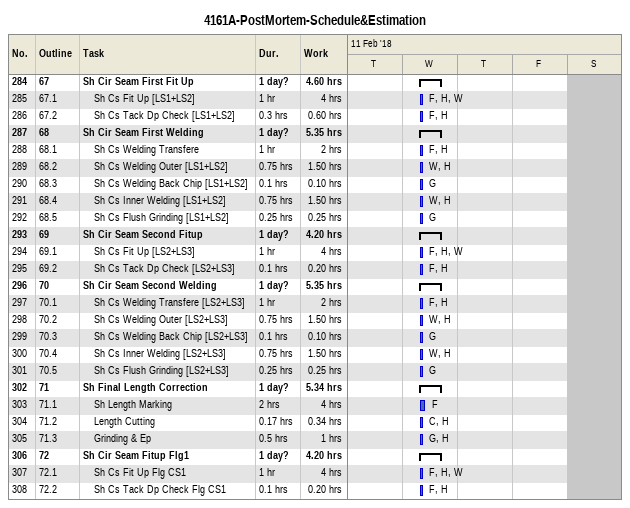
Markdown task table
4161A-PostMortem-Schedule&Estimation

| ID | WBS | Task | Duration | Start | Finish | Resources | Work (h) |
|---|---|---|---|---|---|---|---|
| 284 | 67 | **Sh Cir Seam First Fit Up** | 1d? | 2018-02-14 | 2018-02-14 |  | 4.60 |
| 285 | 67.1 | Sh Cs Fit Up [LS1+LS2] | 1h | 2018-02-14 | 2018-02-14 | F, H, W | 4 |
| 286 | 67.2 | Sh Cs Tack Dp Check [LS1+LS2] | 0.3h | 2018-02-14 | 2018-02-14 | F, H | 0.60 |
| 287 | 68 | **Sh Cir Seam First Welding** | 1d? | 2018-02-14 | 2018-02-14 |  | 5.35 |
| 288 | 68.1 | Sh Cs Welding Transfere | 1h | 2018-02-14 | 2018-02-14 | F, H | 2 |
| 289 | 68.2 | Sh Cs Welding Outer [LS1+LS2] | 0.75h | 2018-02-14 | 2018-02-14 | W, H | 1.50 |
| 290 | 68.3 | Sh Cs Welding Back Chip [LS1+LS2] | 0.1h | 2018-02-14 | 2018-02-14 | G | 0.10 |
| 291 | 68.4 | Sh Cs Inner Welding [LS1+LS2] | 0.75h | 2018-02-14 | 2018-02-14 | W, H | 1.50 |
| 292 | 68.5 | Sh Cs Flush Grinding [LS1+LS2] | 0.25h | 2018-02-14 | 2018-02-14 | G | 0.25 |
| 293 | 69 | **Sh Cir Seam Second Fitup** | 1d? | 2018-02-14 | 2018-02-14 |  | 4.20 |
| 294 | 69.1 | Sh Cs Fit Up [LS2+LS3] | 1h | 2018-02-14 | 2018-02-14 | F, H, W | 4 |
| 295 | 69.2 | Sh Cs Tack Dp Check [LS2+LS3] | 0.1h | 2018-02-14 | 2018-02-14 | F, H | 0.20 |
| 296 | 70 | **Sh Cir Seam Second Welding** | 1d? | 2018-02-14 | 2018-02-14 |  | 5.35 |
| 297 | 70.1 | Sh Cs Welding Transfere [LS2+LS3] | 1h | 2018-02-14 | 2018-02-14 | F, H | 2 |
| 298 | 70.2 | Sh Cs Welding Outer [LS2+LS3] | 0.75h | 2018-02-14 | 2018-02-14 | W, H | 1.50 |
| 299 | 70.3 | Sh Cs Welding Back Chip [LS2+LS3] | 0.1h | 2018-02-14 | 2018-02-14 | G | 0.10 |
| 300 | 70.4 | Sh Cs Inner Welding [LS2+LS3] | 0.75h | 2018-02-14 | 2018-02-14 | W, H | 1.50 |
| 301 | 70.5 | Sh Cs Flush Grinding [LS2+LS3] | 0.25h | 2018-02-14 | 2018-02-14 | G | 0.25 |
| 302 | 71 | **Sh Final Length Correction** | 1d? | 2018-02-14 | 2018-02-14 |  | 5.34 |
| 303 | 71.1 | Sh Length Marking | 2h | 2018-02-14 | 2018-02-14 | F | 4 |
| 304 | 71.2 | Length Cutting | 0.17h | 2018-02-14 | 2018-02-14 | C, H | 0.34 |
| 305 | 71.3 | Grinding & Ep | 0.5h | 2018-02-14 | 2018-02-14 | G, H | 1 |
| 306 | 72 | **Sh Cir Seam Fitup Flg1** | 1d? | 2018-02-14 | 2018-02-14 |  | 4.20 |
| 307 | 72.1 | Sh Cs Fit Up Flg CS1 | 1h | 2018-02-14 | 2018-02-14 | F, H, W | 4 |
| 308 | 72.2 | Sh Cs Tack Dp Check Flg CS1 | 0.1h | 2018-02-14 | 2018-02-14 | F, H | 0.20 |
